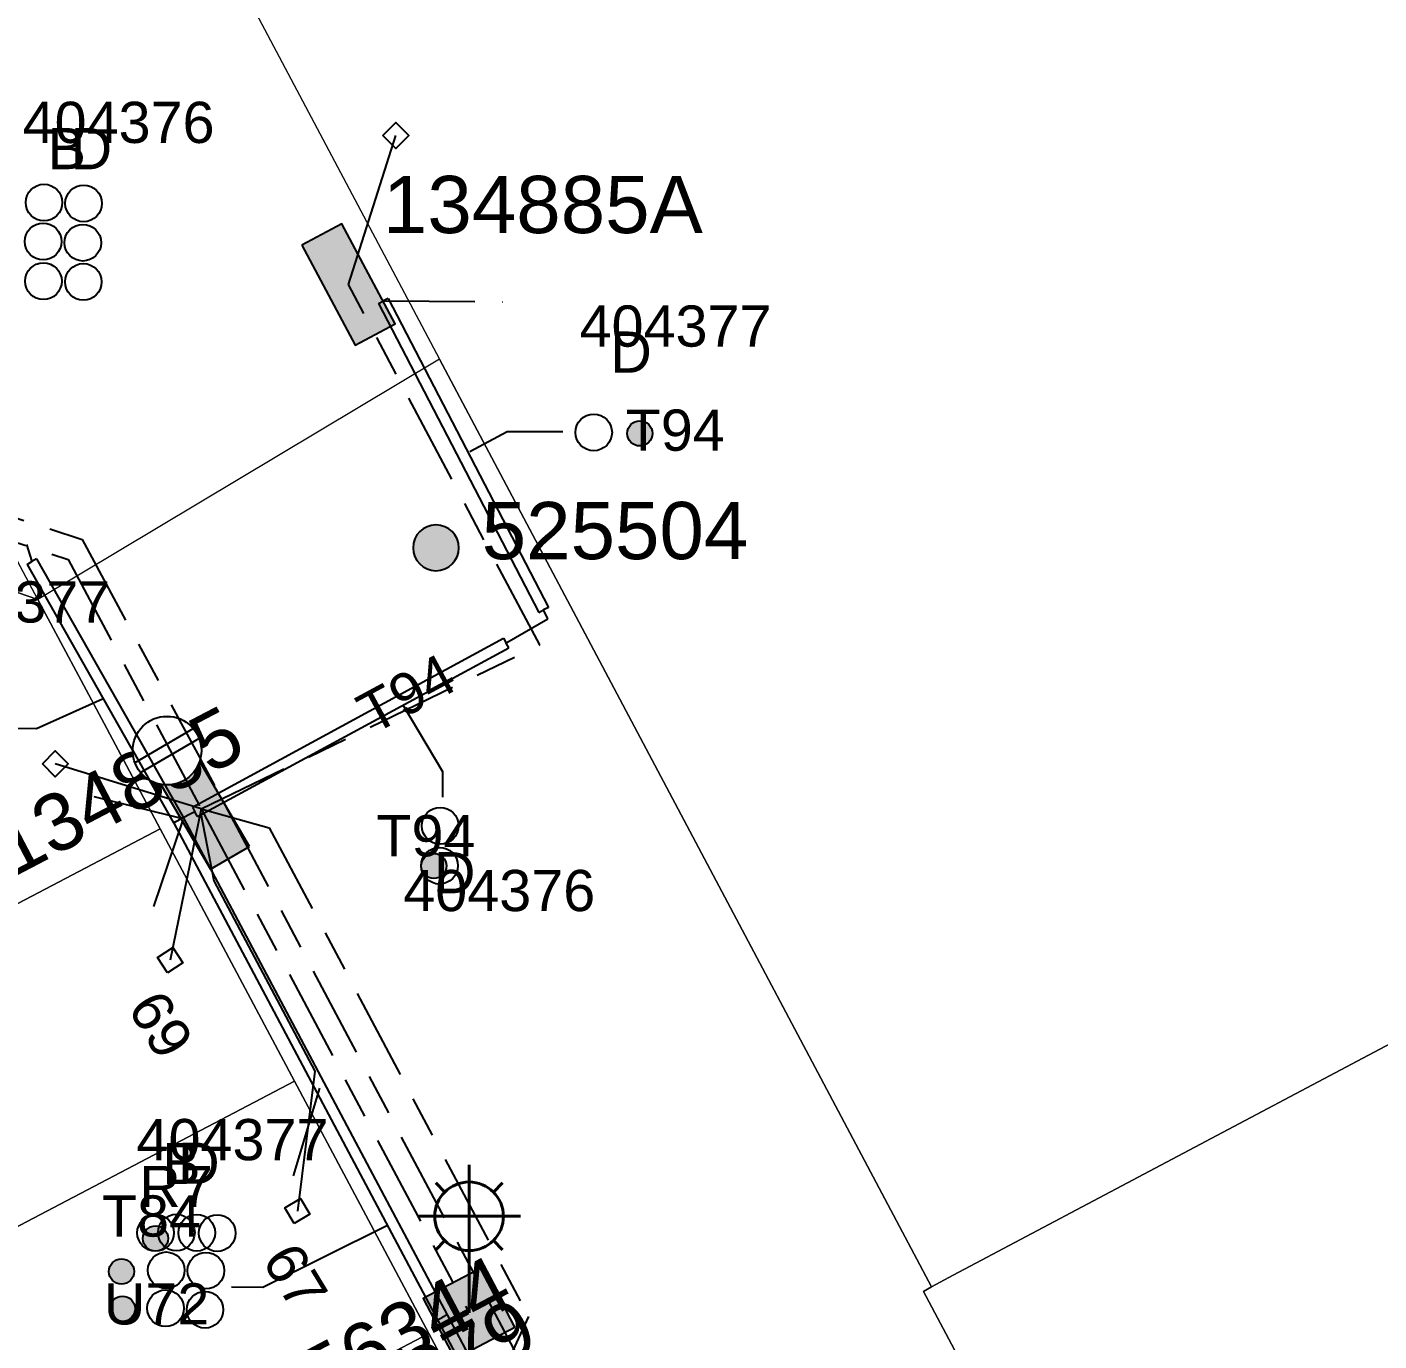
# Model space of a CAD drawing. Header units: metres. Extents: x 301589 to 305563, y 6268713 to 6270518.
# Drawn here: x 303556.6 to 303615.6, y 6269893.5 to 6269950.9 of the extents above; entities that cross this region are included whole.
import ezdxf
from ezdxf.enums import TextEntityAlignment as Align

# ---------------------------------------------------------------- set-up
doc = ezdxf.new("R2010")
doc.units = ezdxf.units.M
doc.linetypes.add('Cable Exist UG', pattern=[8.2, 4, -1.2, 1.8, -1.2])
doc.layers.get('0').update_dxf_attribs({"color": 6})
for name, color, linetype in [('_User Miscellaneous12', 7, 'Continuous'), ('Duct_SP_EXT', 7, 'Continuous'), ('Equip_LV_EXT', 7, 'Continuous'), ('Equip_SP_SL_EXT', 7, 'Continuous'), ('Mains_HV_EXT', 1, 'Continuous'), ('Mains_LV_EXT', 5, 'Continuous'), ('Mains_LV_SL_EXT', 4, 'Continuous'), ('Services_SP_EXT', 7, 'Continuous'), ('SupportsOH_SP_TR_HV_LV_SL_EXT', 7, 'Continuous'), ('SupportsUG_SP_LV_EXT', 7, 'Continuous'), ('SupportsUG_SP_LV_SL_EXT', 7, 'Continuous'), ('Trench_SP_EXT', 7, 'Continuous')]:
    doc.layers.add(name, color=color, linetype=linetype)
doc.layers.add('Cadastre Land Parcels_SP_EXT', color=7, linetype='Continuous', lineweight=5)
doc.layers.add('Cadastre Roads_SP_EXT', color=9, linetype='Continuous', lineweight=5)
doc.styles.add('COLUMN_LABEL', font='arial.ttf')
doc.styles.add('iecARIAL', font='arial.ttf', dxfattribs={"height": 2})
doc.styles.add('POLE_LABEL', font='arial.ttf')
doc.styles.get("Standard").update_dxf_attribs({"font": 'arial.ttf'})

# ---------------------------------------------------------------- blocks, each defined once
blk = doc.blocks.new('COLUMN_EXT')
blk.add_hatch(color=256).paths.add_polyline_path([(-1.485, 1.485), (-1.485, -1.485), (1.485, -1.485), (1.485, 1.485)])
blk.add_lwpolyline([(-1.485, -1.485), (1.485, -1.485), (1.485, 1.485), (-1.485, 1.485)], close=True)
for tag, height, style, flags, p in [('ASSET_NUM', 2.5, 'COLUMN_LABEL', 8, (2, 2)), ('STRUCTURE_PLANT_NUMBER', 0.2, 'POLE_LABEL', 9, (1.813, 0.031)), ('STREET_CODE', 0.2, 'COLUMN_LABEL', 9, (1.813, -0.2))]:
    blk.add_attdef(tag, text='', height=height, dxfattribs=dict(style=style, flags=flags)).set_placement(p, align=Align.MIDDLE_LEFT)
at = {"flags": 9}
for tag, p in [('OWNED_BY', (1.813, -0.6)), ('COLUMN_TYPE', (1.813, -0.4)), ('STATE', (1.813, -0.8)), ('USAGE', (1.813, -1)), ('LEGEND', (1.813, -1.2)), ('STREETNAME', (1.813, -1.6)), ('SUBURB', (1.813, -1.8)), ('LOCATION', (1.813, -1.4)), ('NOTES', (1.813, -2))]:
    blk.add_attdef(tag, text='', height=0.2, dxfattribs=at).set_placement(p, align=Align.MIDDLE_LEFT)
at = {"flags": 1}
blk.add_attdef('Z', (1.813, -2.351), '', height=0.2, dxfattribs=at)
blk = doc.blocks.new('PILLAR_EXT')
blk.add_hatch(color=256).paths.add_polyline_path([(-2.475, 0.99), (-2.475, -0.99), (2.475, -0.99), (2.475, 0.99)])
blk.add_lwpolyline([(-2.475, -0.99), (2.475, -0.99), (2.475, 0.99), (-2.475, 0.99)], close=True)
at = {"style": 'iecARIAL', "flags": 8}
blk.add_attdef('ASSET_NUM', (1.5, 3.5), '', height=2.5, dxfattribs=at)
for tag, p, flags in [('OWNED_BY', (0, -0.2), 9), ('STATE', (0, -0.4), 9), ('SUPPORT_TYPE', (0, -0.6), 9), ('USAGE', (0, -0.8), 9), ('LEGEND', (0, -1), 9), ('LOCATION', (0, -1.2), 9), ('STREETNAME', (0, -1.8), 9), ('NOTES', (0, -1.4), 9), ('PARENT', (0, -1.6), 9), ('SUBURB', (0, -2), 1)]:
    blk.add_attdef(tag, p, '', height=0.2, dxfattribs=dict(flags=flags))
blk = doc.blocks.new('DUCT_EXT')
blk.add_circle((0, 0.8), 0.8)
at = {"flags": 1}
blk.add_attdef('Z', (0, 0), '', height=0.2, dxfattribs=at)
at = {"flags": 9}
for tag, p in [('DUCT_CODE', (0, 0)), ('XSECT_TYPE', (0, -0.2)), ('STATE', (0, -0.6)), ('FB_REFERENCE', (0, -0.4)), ('NOTES', (0, -0.8))]:
    blk.add_attdef(tag, text='', height=0.2, dxfattribs=at).set_placement(p, align=Align.MIDDLE_LEFT)
blk = doc.blocks.new('SL_LANTERN_EXT')
at = {"lineweight": 40}
for p, q in [((0, 1.968), (0, 6.468)), ((-1.459, 5.676), (-1.061, 5.278)), ((1.458, 5.676), (1.06, 5.278)), ((-2.25, 4.218), (2.25, 4.218)), ((-1.459, 2.759), (-1.061, 3.157)), ((1.458, 2.759), (1.06, 3.157)), ((0, 0), (0, 2.721))]:
    blk.add_line(p, q, dxfattribs=at)
blk.add_circle((0, 4.218), 1.5, dxfattribs=at)
at = {"style": 'iecARIAL', "flags": 8}
blk.add_attdef('ASSET_NUM', (1.5, 1.5), '', height=2.5, dxfattribs=at)
for tag, p, height, flags in [('CONSTRUCTED_VOLTAGE', (0.981, -0.653), 0.2, 9), ('CONTROL_TYPE', (0.981, -0.853), 0.2, 9), ('LANTERN_PURPOSE', (0.981, -1.053), 0.2, 9), ('LANTERN_TYPE', (0.981, -1.253), 0.2, 9), ('LNUMBER', (2.181, -3.253), 2.5, 8), ('OPERATING_VOLTAGE', (0.981, -1.653), 0.2, 9), ('ORIENTATION', (0.981, -1.853), 0.2, 9), ('NO_PHASES', (0.981, -1.453), 0.2, 9), ('OWNED_BY', (0.981, -2.053), 0.2, 9), ('STATE', (0.981, -2.253), 0.2, 9), ('USAGE', (0.981, -2.453), 0.2, 9), ('CEXIST', (0.981, -2.653), 0.2, 9), ('CNEW', (0.981, -2.853), 0.2, 9), ('CNUMBER', (0.981, -3.053), 0.2, 9), ('CREMOVE', (0.981, -3.253), 0.2, 9), ('CREPLACE', (0.981, -3.453), 0.2, 9), ('LKINGHEIGHT', (0.981, -3.653), 0.2, 9), ('LBRACKET', (0.981, -3.853), 0.2, 9), ('LBRACKETVOCAB', (0.981, -4.053), 0.2, 9), ('LCATEGORY', (0.981, -4.253), 0.2, 9), ('LCHARGE1', (0.981, -4.453), 0.2, 9), ('LCHARGE1PERCENT', (0.981, -4.653), 0.2, 9), ('LCHARGE2', (0.981, -4.853), 0.2, 9), ('LCHARGE2PERCENT', (0.981, -5.053), 0.2, 9), ('LCHARGE3', (0.981, -5.253), 0.2, 9), ('LCHARGE3PERCENT', (0.981, -5.453), 0.2, 9), ('LEXIST', (0.981, -5.653), 0.2, 9), ('LLAMP', (0.981, -5.853), 0.2, 9), ('LLAMPVOCAB', (0.981, -6.053), 0.2, 9), ('LMAST', (0.981, -6.253), 0.2, 9), ('LMASTVOCAB', (0.981, -6.453), 0.2, 9), ('LNEW', (0.981, -6.653), 0.2, 9), ('LANTNUMBER', (0.981, -6.853), 0.2, 9), ('LOUTREACH', (0.981, -7.253), 0.2, 9), ('LOUTREACHVOCAB', (0.981, -7.453), 0.2, 9), ('LRATECODE', (0.981, -7.653), 0.2, 9), ('LREMOVE', (0.981, -7.853), 0.2, 9), ('LREPLACE', (0.981, -8.053), 0.2, 9), ('LTYPE', (0.981, -8.253), 0.2, 9), ('LTYPEVOCAB', (0.981, -8.453), 0.2, 9), ('LEGEND', (0.981, -8.653), 0.2, 9), ('LOCATION', (0.981, -8.853), 0.2, 9), ('NOTES', (0.981, -9.053), 0.2, 9), ('STREETNAME', (0.981, -9.253), 0.2, 9), ('SUBURB', (0.981, -9.453), 0.2, 1)]:
    blk.add_attdef(tag, p, '', height=height, dxfattribs=dict(flags=flags))
blk = doc.blocks.new('CCP_EXT')
at = {"flags": 9}
for tag, p in [('OWNED_BY', (0, -1)), ('USAGE', (0, -1.2)), ('STATE', (0, -1.8)), ('LEGEND', (0, -1.4)), ('LIFE_SUPPORT', (0, -1.6)), ('NOTES', (0, -2))]:
    blk.add_attdef(tag, text='', height=0.2, dxfattribs=at).set_placement(p, align=Align.MIDDLE_LEFT)
blk.add_wipeout([(0, 0.566), (0.566, 0), (0, -0.566), (-0.566, 0)])
blk.add_lwpolyline([(-0.566, 0), (0, 0.566), (0.566, 0), (0, -0.566), (-0.566, 0)])
at = {"flags": 1}
blk.add_attdef('Z', (0, 0), '', height=0.2, dxfattribs=at)
at = {"flags": 9}
for tag, p in [('CCP_TYPE', (0, 0)), ('OPERATING_VOLTAGE', (0, -0.6)), ('CONSTRUCTED_VOLTAGE', (0, -0.2)), ('NO_PHASES', (0, -0.4)), ('ORIENTATION', (0, -0.8))]:
    blk.add_attdef(tag, text='', height=0.2, dxfattribs=at).set_placement(p, align=Align.MIDDLE_LEFT)
blk = doc.blocks.new('POLE_EXT')
blk.add_hatch(color=256).paths.add_polyline_path([(-1, 0, 1), (1, 0, 1)])
blk.add_lwpolyline([(-1, 0, 1), (1, 0, 1)], format="xyb", close=True)
for tag, height, flags, p in [('pNumber', 2.5, 8, (-17.84, 2.067)), ('OWNED_BY', 0.2, 9, (1.355, -0.4)), ('PARENT', 0.2, 9, (1.355, -0.6)), ('SPECIAL_USE', 0.2, 9, (1.355, -0.8)), ('STATE', 0.2, 9, (1.355, -1)), ('USAGE', 0.2, 9, (1.355, -1.2)), ('cLV', 0.2, 9, (1.355, -1.4)), ('hDepth', 0.2, 9, (1.355, -1.6)), ('hDia', 0.2, 9, (1.355, -1.8)), ('cHV', 0.2, 9, (1.355, -2)), ('LBRACKET', 0.2, 9, (1.355, -2.2)), ('LExisting', 0.2, 9, (1.355, -2.4)), ('LANTNUMBER', 0.2, 9, (1.355, -2.6)), ('LOther', 0.2, 9, (1.355, -2.8)), ('LRemove', 0.2, 9, (1.355, -3)), ('cLinedev', 0.2, 9, (1.355, -3.4)), ('LEGEND', 0.2, 9, (1.355, -3.2)), ('LOCATION', 0.2, 9, (1.355, -3.6)), ('pExisting', 0.2, 9, (1.355, -3.8)), ('PFNUMBER', 0.2, 9, (1.355, -4)), ('NEWPFNUMBER', 0.2, 9, (1.355, -4.2)), ('pFooting', 0.2, 9, (1.355, -4.4)), ('pNew', 0.2, 9, (1.355, -4.6)), ('pRelocate', 0.2, 9, (1.355, -5)), ('pRemove', 0.2, 9, (1.355, -5.2)), ('pReplace', 0.2, 9, (1.355, -5.4)), ('pStay', 0.2, 9, (1.355, -5.6)), ('pType', 0.2, 9, (1.355, -5.8)), ('cspan', 0.2, 9, (1.355, -6)), ('STREETNAME', 0.2, 9, (1.355, -6.2)), ('SUBURB', 0.2, 9, (1.355, -6.4)), ('NOTES', 0.2, 9, (1.355, -6.6)), ('OPERATED_BY', 0.2, 9, (1.355, -7.014)), ('MAINTAINED_BY', 0.2, 9, (1.355, -6.814))]:
    blk.add_attdef(tag, text='', height=height, dxfattribs=dict(flags=flags)).set_placement(p, align=Align.MIDDLE_LEFT)
at = {"style": 'POLE_LABEL'}
for tag, height, flags, p in [('ASSET_NUM', 2.5, 8, (2, 2)), ('STRUCTURE_PLANT_NUMBER', 0.2, 9, (1.355, 0.028)), ('STREET_CODE', 0.2, 9, (1.355, -0.2))]:
    blk.add_attdef(tag, text='', height=height, dxfattribs=dict(at, flags=flags)).set_placement(p, align=Align.MIDDLE_LEFT)
at = {"flags": 1}
blk.add_attdef('Z', (1.355, -7.328), '', height=0.2, dxfattribs=at)
blk = doc.blocks.new('LV_UG_LINKS_CLOSED_EXT')
blk.add_wipeout([(-1.056, 1.057), (-1.18, 0.916), (-1.286, 0.761), (-1.371, 0.594), (-1.435, 0.417), (-1.476, 0.234), (-1.493, 0.047), (-1.487, -0.14), (-1.458, -0.326), (-1.406, -0.506), (-1.331, -0.678), (-1.236, -0.839), (-1.121, -0.988), (-0.988, -1.12), (-0.84, -1.235), (-0.679, -1.331), (-0.506, -1.406), (-0.326, -1.458), (-0.141, -1.487), (0.047, -1.493), (0.233, -1.476), (0.416, -1.435), (0.593, -1.371), (0.76, -1.286), (0.915, -1.181), (1.056, -1.057), (1.18, -0.916), (1.286, -0.761), (1.371, -0.594), (1.435, -0.417), (1.476, -0.234), (1.493, -0.047), (1.487, 0.14), (1.458, 0.326), (1.406, 0.506), (1.331, 0.678), (1.236, 0.839), (1.121, 0.988), (0.988, 1.12), (0.84, 1.235), (0.679, 1.331), (0.506, 1.406), (0.326, 1.458), (0.141, 1.487), (-0.047, 1.493), (-0.233, 1.476), (-0.416, 1.435), (-0.593, 1.371), (-0.76, 1.286), (-0.915, 1.181)])
for p, q in [((-0.25, -1.479), (-0.25, 1.479)), ((0.25, -1.479), (0.25, 1.479))]:
    blk.add_line(p, q)
blk.add_circle((0, 0), 1.5)
at = {"flags": 9}
for tag, p in [('ACTUAL_STATUS', (0, 0)), ('OPERATING_VOLTAGE', (0, -0.6)), ('CONSTRUCTED_VOLTAGE', (0, -0.2)), ('NO_PHASES', (0, -0.4)), ('ORIENTATION', (0, -0.8)), ('STATE', (0, -1)), ('SWITCH_TYPE', (0, -1.2)), ('USAGE', (0, -1.4)), ('NOTES', (0, -1.6))]:
    blk.add_attdef(tag, text='', height=0.2, dxfattribs=at).set_placement(p, align=Align.MIDDLE_LEFT)
at = {"flags": 1}
blk.add_attdef('Z', (0, 0), '', height=0.2, dxfattribs=at)
blk = doc.blocks.new('CABLE_LARGE_EXT')
h = blk.add_hatch(color=256)
edge = h.paths.add_edge_path()
edge.add_arc((0, 0.55), 0.55, 0, 360)
blk.add_circle((0, 0.55), 0.55)
at = {"flags": 1}
blk.add_attdef('Z', (0, 0), '', height=0.2, dxfattribs=at)
at = {"flags": 9}
for tag, p in [('COND_CODE', (0, 0)), ('XSECT_SIZE', (0, -0.6)), ('STATE', (0, -0.4)), ('FB_REFERENCE', (0, -0.2)), ('NOTES', (0, -0.8))]:
    blk.add_attdef(tag, text='', height=0.2, dxfattribs=at).set_placement(p, align=Align.MIDDLE_LEFT)

msp = doc.modelspace()

# ---------------------------------------------------------------- linework, layer by layer
at = {"layer": '_User Miscellaneous12'}
for p, q in [((303571.925, 6269938.811), (303572.138, 6269938.921)), ((303571.925, 6269938.811), (303578.926, 6269925.315)), ((303572.351, 6269939.032), (303572.138, 6269938.921)), ((303572.351, 6269939.032), (303579.352, 6269925.536)), ((303556.564, 6269927.415), (303556.773, 6269927.533)), ((303556.982, 6269927.652), (303556.773, 6269927.533)), ((303578.926, 6269925.315), (303579.139, 6269925.426)), ((303579.352, 6269925.536), (303579.139, 6269925.426)), ((303577.382, 6269924.19), (303577.497, 6269923.979)), ((303577.611, 6269923.768), (303577.497, 6269923.979)), ((303563.388, 6269916.364), (303563.179, 6269916.245)), ((303563.391, 6269916.358), (303563.179, 6269916.245)), ((303563.788, 6269916.814), (303563.903, 6269916.603)), ((303564.017, 6269916.393), (303563.903, 6269916.603)), ((303562.967, 6269916.133), (303563.179, 6269916.245)), ((303562.97, 6269916.127), (303563.179, 6269916.245)), ((303574.499, 6269894.407), (303574.711, 6269894.52)), ((303574.499, 6269894.407), (303574.711, 6269894.52)), ((303574.923, 6269894.632), (303574.711, 6269894.52)), ((303574.923, 6269894.632), (303574.711, 6269894.52)), ((303574.923, 6269894.632), (303586.845, 6269872.198)), ((303574.499, 6269894.407), (303586.421, 6269871.973))]:
    msp.add_line(p, q, dxfattribs=at)
at = {"layer": 'Cadastre Land Parcels_SP_EXT', "linetype": 'Continuous'}
for points in [[(303717.944, 6270053.37), (303703.929, 6270079.616), (303544.024, 6269993.97), (303596.094, 6269895.846), (303597.038, 6269896.369), (303756.29, 6269980.704), (303717.944, 6270053.37)], [(303808.611, 6269881.759), (303774.583, 6269946.195), (303756.29, 6269980.704), (303597.038, 6269896.369), (303596.094, 6269895.846), (303595.74, 6269895.649), (303623.387, 6269843.642), (303689.854, 6269878.898), (303714.648, 6269831.953), (303808.611, 6269881.759)], [(303562.38, 6269915.862), (303559.929, 6269920.459), (303557.03, 6269925.881), (303550.049, 6269928.288), (303527.348, 6269916.392), (303535.191, 6269901.6), (303562.38, 6269915.862)], [(303568.254, 6269904.84), (303562.38, 6269915.862), (303535.191, 6269901.6), (303541.043, 6269890.562), (303568.254, 6269904.84)], [(303574.128, 6269893.819), (303568.254, 6269904.84), (303541.043, 6269890.562), (303546.894, 6269879.526), (303574.128, 6269893.819)], [(303580.001, 6269882.798), (303574.128, 6269893.819), (303546.894, 6269879.526), (303552.745, 6269868.488), (303580.001, 6269882.798)]]:
    msp.add_lwpolyline(points, close=True, dxfattribs=at)
at = {"layer": 'Duct_SP_EXT'}
for p, q in [((303571.925, 6269938.811), (303572.138, 6269938.921)), ((303571.925, 6269938.811), (303578.926, 6269925.315)), ((303572.351, 6269939.032), (303572.138, 6269938.921)), ((303572.351, 6269939.032), (303579.352, 6269925.536)), ((303556.564, 6269927.415), (303556.773, 6269927.533)), ((303556.982, 6269927.652), (303556.773, 6269927.533)), ((303578.926, 6269925.315), (303579.139, 6269925.426)), ((303579.352, 6269925.536), (303579.139, 6269925.426)), ((303577.382, 6269924.19), (303577.497, 6269923.979)), ((303577.611, 6269923.768), (303577.497, 6269923.979)), ((303563.388, 6269916.364), (303563.179, 6269916.245)), ((303563.391, 6269916.358), (303563.179, 6269916.245)), ((303563.788, 6269916.814), (303563.903, 6269916.603)), ((303564.017, 6269916.393), (303563.903, 6269916.603)), ((303562.967, 6269916.133), (303563.179, 6269916.245)), ((303562.97, 6269916.127), (303563.179, 6269916.245)), ((303574.499, 6269894.407), (303574.711, 6269894.52)), ((303574.499, 6269894.407), (303574.711, 6269894.52)), ((303574.923, 6269894.632), (303574.711, 6269894.52)), ((303574.923, 6269894.632), (303574.711, 6269894.52)), ((303574.923, 6269894.632), (303586.845, 6269872.198)), ((303574.499, 6269894.407), (303586.421, 6269871.973))]:
    msp.add_line(p, q, dxfattribs=at)
for points in [[(303579.985, 6269933.206), (303577.549, 6269933.206), (303575.918, 6269932.335)], [(303555.604, 6269920.264), (303556.972, 6269920.249), (303559.858, 6269921.535)], [(303574.741, 6269917.249), (303574.741, 6269918.344), (303573.003, 6269921.26)], [(303565.503, 6269895.851), (303566.866, 6269895.844), (303572.282, 6269898.532)]]:
    msp.add_lwpolyline(points, dxfattribs=at)
at = {"layer": 'Trench_SP_EXT', "linetype": 'Cable Exist UG'}
for points in [[(303572.138, 6269938.921), (303577.361, 6269938.885)], [(303556.542, 6269928.278), (303556.773, 6269927.533)], [(303577.53, 6269923.997), (303579.317, 6269925.041), (303579.139, 6269925.426)], [(303563.377, 6269916.295), (303558.967, 6269917.396)], [(303563.903, 6269916.603), (303563.179, 6269916.245)], [(303563.377, 6269916.254), (303561.971, 6269912.095)], [(303569.339, 6269904.538), (303568.031, 6269900.164)]]:
    msp.add_lwpolyline(points, dxfattribs=at)

# ---------------------------------------------------------------- block references
at = {"layer": 'Duct_SP_EXT'}
for name, p in [('DUCT_EXT', (303557.304, 6269942.42)), ('DUCT_EXT', (303559.034, 6269942.383)), ('DUCT_EXT', (303557.28, 6269938.985)), ('DUCT_EXT', (303559.024, 6269938.954)), ('DUCT_EXT', (303581.328, 6269932.379)), ('CABLE_LARGE_EXT', (303583.343, 6269932.586)), ('DUCT_EXT', (303562.179, 6269897.413)), ('DUCT_EXT', (303563.089, 6269897.424)), ('DUCT_EXT', (303563.981, 6269897.415)), ('DUCT_EXT', (303564.875, 6269897.402)), ('CABLE_LARGE_EXT', (303562.179, 6269897.413)), ('CABLE_LARGE_EXT', (303560.689, 6269895.972)), ('DUCT_EXT', (303562.645, 6269895.776)), ('DUCT_EXT', (303564.379, 6269895.76)), ('DUCT_EXT', (303562.617, 6269894.117)), ('DUCT_EXT', (303564.341, 6269894.051)), ('CABLE_LARGE_EXT', (303560.733, 6269894.345))]:
    msp.add_blockref(name, p, dxfattribs=at)
for name, p, rotation in [('DUCT_EXT', (303557.254, 6269940.719), 359.0231747972263), ('DUCT_EXT', (303559.005, 6269940.666), 0.3113098146309882), ('DUCT_EXT', (303573.818, 6269915.992), 269.9999999999998), ('CABLE_LARGE_EXT', (303573.788, 6269914.248), 269.0215737069965), ('DUCT_EXT', (303573.788, 6269914.248), 269.9999999999998)]:
    msp.add_blockref(name, p, dxfattribs=dict(at, rotation=rotation))
at = {"layer": 'Equip_SP_SL_EXT'}
ref = msp.add_blockref('SL_LANTERN_EXT', (303575.882, 6269894.716), dxfattribs=at)
ref.add_attrib('ASSET_NUM', '256344', dxfattribs={"layer": '0', "height": 2.5, "rotation": 27.81631, "style": 'iecARIAL'}).set_placement((303577.382, 6269896.216), align=Align.MIDDLE_RIGHT)
at = {"layer": 'SupportsOH_SP_TR_HV_LV_SL_EXT'}
ref = msp.add_blockref('POLE_EXT', (303574.432, 6269928.139), dxfattribs=dict(at, rotation=0.02671074673490637))
ref.add_attrib('ASSET_NUM', '525504', dxfattribs={"layer": '0', "height": 2.5, "rotation": 0.01299, "style": 'POLE_LABEL'}).set_placement((303576.432, 6269928.889), align=Align.MIDDLE_LEFT)
at = {"layer": 'SupportsUG_SP_LV_EXT'}
ref = msp.add_blockref('PILLAR_EXT', (303570.616, 6269939.635), dxfattribs=dict(at, rotation=298.0320124644983))
ref.add_attrib('ASSET_NUM', '134885A', dxfattribs={"layer": '0', "height": 2.5, "style": 'iecARIAL'}).set_placement((303572.116, 6269943.135), align=Align.MIDDLE_LEFT)
ref = msp.add_blockref('PILLAR_EXT', (303564.18, 6269916.732), dxfattribs=dict(at, rotation=120.3009575352094))
ref.add_attrib('ASSET_NUM', '134885', dxfattribs={"layer": '0', "height": 2.5, "rotation": 27.6173, "style": 'iecARIAL'}).set_placement((303565.68, 6269920.232), align=Align.MIDDLE_RIGHT)
at = {"layer": 'SupportsUG_SP_LV_SL_EXT'}
ref = msp.add_blockref('COLUMN_EXT', (303575.882, 6269894.716), dxfattribs=dict(at, rotation=117.724748176347))
ref.add_attrib('ASSET_NUM', '907879', dxfattribs={"layer": '0', "height": 2.5, "rotation": 27.81631, "style": 'COLUMN_LABEL'}).set_placement((303577.882, 6269895.466), align=Align.TOP_RIGHT)

# ---------------------------------------------------------------- texts
at = {"layer": 'Defpoints'}
for s, rotation, p in [('69', 301.23223, (303560.922, 6269908.045)), ('67', 301.23302, (303566.796, 6269897.023))]:
    msp.add_text(s, height=1.8, rotation=rotation, dxfattribs=at).set_placement(p)
at = {"layer": 'Duct_SP_EXT'}
for s, p in [('404376', (303556.368, 6269945.823)), ('B', (303557.463, 6269944.676)), ('D', (303558.468, 6269944.673)), ('404377', (303580.708, 6269936.925)), ('D', (303582.051, 6269935.788)), ('T94', (303582.723, 6269932.379)), ('404377', (303551.813, 6269924.873)), ('T94', (303571.827, 6269914.66)), ('D', (303574.344, 6269913.046)), ('404376', (303573.003, 6269912.266)), ('404377', (303561.346, 6269901.384)), ('B', (303562.469, 6269900.34)), ('D', (303563.165, 6269900.356)), ('R7', (303561.466, 6269899.337)), ('T84', (303559.835, 6269898.047)), ('U72', (303559.919, 6269894.208))]:
    msp.add_text(s, height=1.8, dxfattribs=at).set_placement(p)
at = {"layer": 'Mains_LV_EXT'}
msp.add_text('T94', height=1.8, rotation=28.35604, dxfattribs=at).set_placement((303571.659, 6269919.948))

# ---------------------------------------------------------------- next in the draw order: block references
at = {"layer": 'Services_SP_EXT'}
for p in [(303572.675, 6269946.145), (303557.798, 6269918.696)]:
    msp.add_blockref('CCP_EXT', p, dxfattribs=at)
for p, rotation in [((303562.817, 6269910.12), 78.30095761234054), ((303568.378, 6269899.164), 75.43491610902008)]:
    msp.add_blockref('CCP_EXT', p, dxfattribs=dict(at, rotation=rotation))

# ---------------------------------------------------------------- next in the draw order: block references
for p in [(303572.675, 6269946.145), (303557.798, 6269918.696)]:
    msp.add_blockref('CCP_EXT', p, dxfattribs=at)
for p, rotation in [((303562.817, 6269910.12), 78.30095761234054), ((303568.378, 6269899.164), 75.43491610902008)]:
    msp.add_blockref('CCP_EXT', p, dxfattribs=dict(at, rotation=rotation))

# ---------------------------------------------------------------- next in the draw order: linework, layer by layer
at = {"layer": '_User Miscellaneous12'}
for p, q in [((303563.391, 6269916.358), (303574.923, 6269894.632)), ((303562.967, 6269916.133), (303574.499, 6269894.407))]:
    msp.add_line(p, q, dxfattribs=at)
at = {"layer": 'Cadastre Roads_SP_EXT', "linetype": 'Continuous'}
msp.add_lwpolyline([(303546.979, 6269944.727), (303544.628, 6269949.135), (303542.559, 6269942.415), (303520.387, 6269930.796), (303509.301, 6269924.986), (303497.155, 6269918.622), (303504.644, 6269904.492), (303516.261, 6269910.581), (303527.348, 6269916.392), (303550.049, 6269928.288), (303557.03, 6269925.881), (303556.141, 6269927.547), (303546.979, 6269944.727)], close=True, dxfattribs=at)
msp.add_lwpolyline([(303623.387, 6269843.642), (303595.74, 6269895.648), (303596.094, 6269895.846), (303574.586, 6269936.378), (303557.03, 6269925.881), (303559.929, 6269920.459), (303562.38, 6269915.862), (303568.254, 6269904.84), (303574.128, 6269893.82), (303580.001, 6269882.798), (303585.922, 6269871.689), (303591.843, 6269860.58), (303597.716, 6269849.558), (303603.59, 6269838.538), (303609.389, 6269827.657), (303661.49, 6269729.995)], dxfattribs=at)
at = {"layer": 'Duct_SP_EXT'}
for p, q in [((303563.391, 6269916.358), (303574.923, 6269894.632)), ((303562.967, 6269916.133), (303574.499, 6269894.407))]:
    msp.add_line(p, q, dxfattribs=at)
at = {"layer": 'Mains_LV_EXT', "linetype": 'Cable Exist UG'}
msp.add_lwpolyline([(303564.18, 6269916.732), (303567.151, 6269915.911), (303567.151, 6269915.911), (303578.475, 6269894.561), (303577.318, 6269892.057), (303577.318, 6269892.057), (303587.739, 6269872.509)], dxfattribs=at)
at = {"layer": 'Mains_LV_SL_EXT', "linetype": 'Cable Exist UG'}
msp.add_lwpolyline([(303564.18, 6269916.732), (303575.882, 6269894.716)], dxfattribs=at)
at = {"layer": 'Services_SP_EXT'}
for points in [[(303570.616, 6269939.635), (303572.675, 6269946.145)], [(303564.18, 6269916.732), (303562.817, 6269910.12)], [(303564.151, 6269916.595), (303564.72, 6269913.582), (303564.72, 6269913.582), (303569.143, 6269905.281), (303568.378, 6269899.164)]]:
    msp.add_lwpolyline(points, dxfattribs=at)

# ---------------------------------------------------------------- next in the draw order: block references
at = {"layer": 'Equip_LV_EXT', "rotation": 120.3009575352094}
msp.add_blockref('LV_UG_LINKS_CLOSED_EXT', (303562.681, 6269919.28), dxfattribs=at)

# ---------------------------------------------------------------- next in the draw order: linework, layer by layer
at = {"layer": '_User Miscellaneous12'}
for p, q in [((303556.982, 6269927.652), (303563.388, 6269916.364)), ((303556.564, 6269927.415), (303562.97, 6269916.127)), ((303563.788, 6269916.814), (303577.382, 6269924.19)), ((303564.017, 6269916.393), (303577.611, 6269923.768))]:
    msp.add_line(p, q, dxfattribs=at)
at = {"layer": 'Duct_SP_EXT'}
for p, q in [((303556.982, 6269927.652), (303563.388, 6269916.364)), ((303556.564, 6269927.415), (303562.97, 6269916.127)), ((303563.788, 6269916.814), (303577.382, 6269924.19)), ((303564.017, 6269916.393), (303577.611, 6269923.768))]:
    msp.add_line(p, q, dxfattribs=at)
at = {"layer": 'Mains_HV_EXT', "linetype": 'Cable Exist UG'}
msp.add_lwpolyline([(303519.982, 6269939.129), (303529.693, 6269920.944), (303529.693, 6269920.944), (303549.763, 6269931.487), (303558.978, 6269928.507), (303565.228, 6269916.88), (303565.228, 6269916.88), (303615.712, 6269821.784), (303618.117, 6269819.71)], dxfattribs=at)
at = {"layer": 'Mains_LV_EXT', "linetype": 'Cable Exist UG'}
for points in [[(303564.18, 6269916.732), (303578.97, 6269923.893), (303578.97, 6269923.893), (303570.616, 6269939.635)], [(303520.011, 6269939.24), (303522.592, 6269939.137), (303532.13, 6269921.105), (303532.13, 6269921.105), (303549.86, 6269930.418), (303558.358, 6269927.631), (303564.149, 6269916.792)]]:
    msp.add_lwpolyline(points, dxfattribs=at)
at = {"layer": 'Services_SP_EXT'}
msp.add_lwpolyline([(303564.18, 6269916.732), (303557.798, 6269918.696)], dxfattribs=at)

doc.saveas('drawing.dxf')
